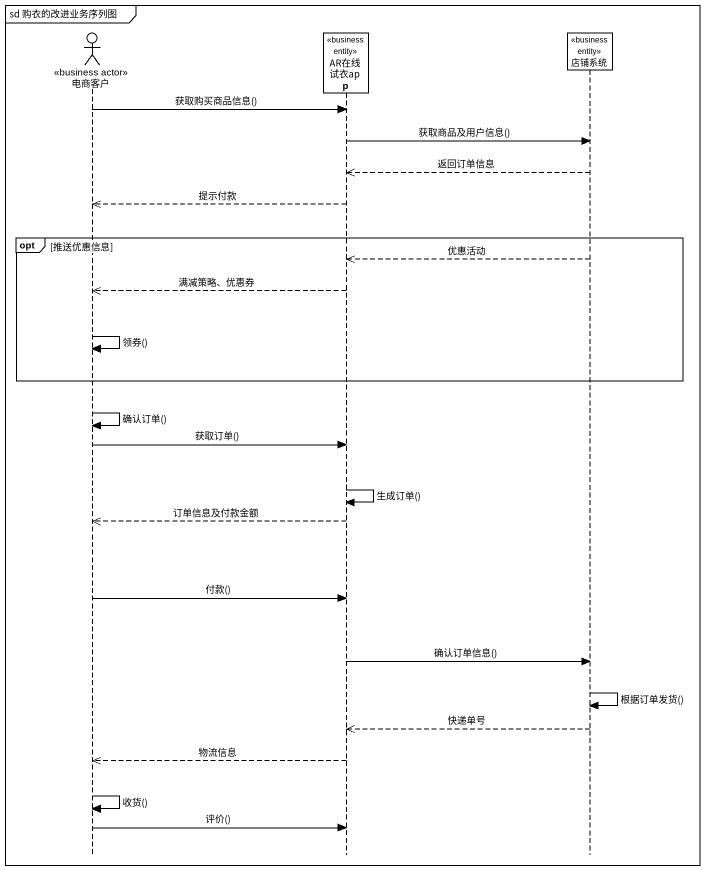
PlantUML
@startuml
mainframe sd 购衣的改进业务序列图
hide footbox
actor 电商客户 <<business actor>>
participant AR在线试衣app <<business entity>>
participant 店铺系统 <<business entity>>

电商客户 -> AR在线试衣app : 获取购买商品信息()
AR在线试衣app -> 店铺系统 : 获取商品及用户信息()
店铺系统 -->> AR在线试衣app : 返回订单信息
AR在线试衣app -->> 电商客户 : 提示付款
opt 推送优惠信息
  店铺系统 -->> AR在线试衣app : 优惠活动
  AR在线试衣app -->> 电商客户 : 满减策略、优惠券
  电商客户 -> 电商客户 : 领券()
end
电商客户 -> 电商客户 : 确认订单()
电商客户 -> AR在线试衣app : 获取订单()
AR在线试衣app -> AR在线试衣app : 生成订单()
AR在线试衣app -->> 电商客户 : 订单信息及付款金额
电商客户 -> AR在线试衣app : 付款()
AR在线试衣app -> 店铺系统 : 确认订单信息()
店铺系统 -> 店铺系统 : 根据订单发货()
店铺系统 -->> AR在线试衣app : 快递单号
AR在线试衣app -->> 电商客户 : 物流信息
电商客户 -> 电商客户 : 收货()
电商客户 -> AR在线试衣app : 评价()
@enduml
